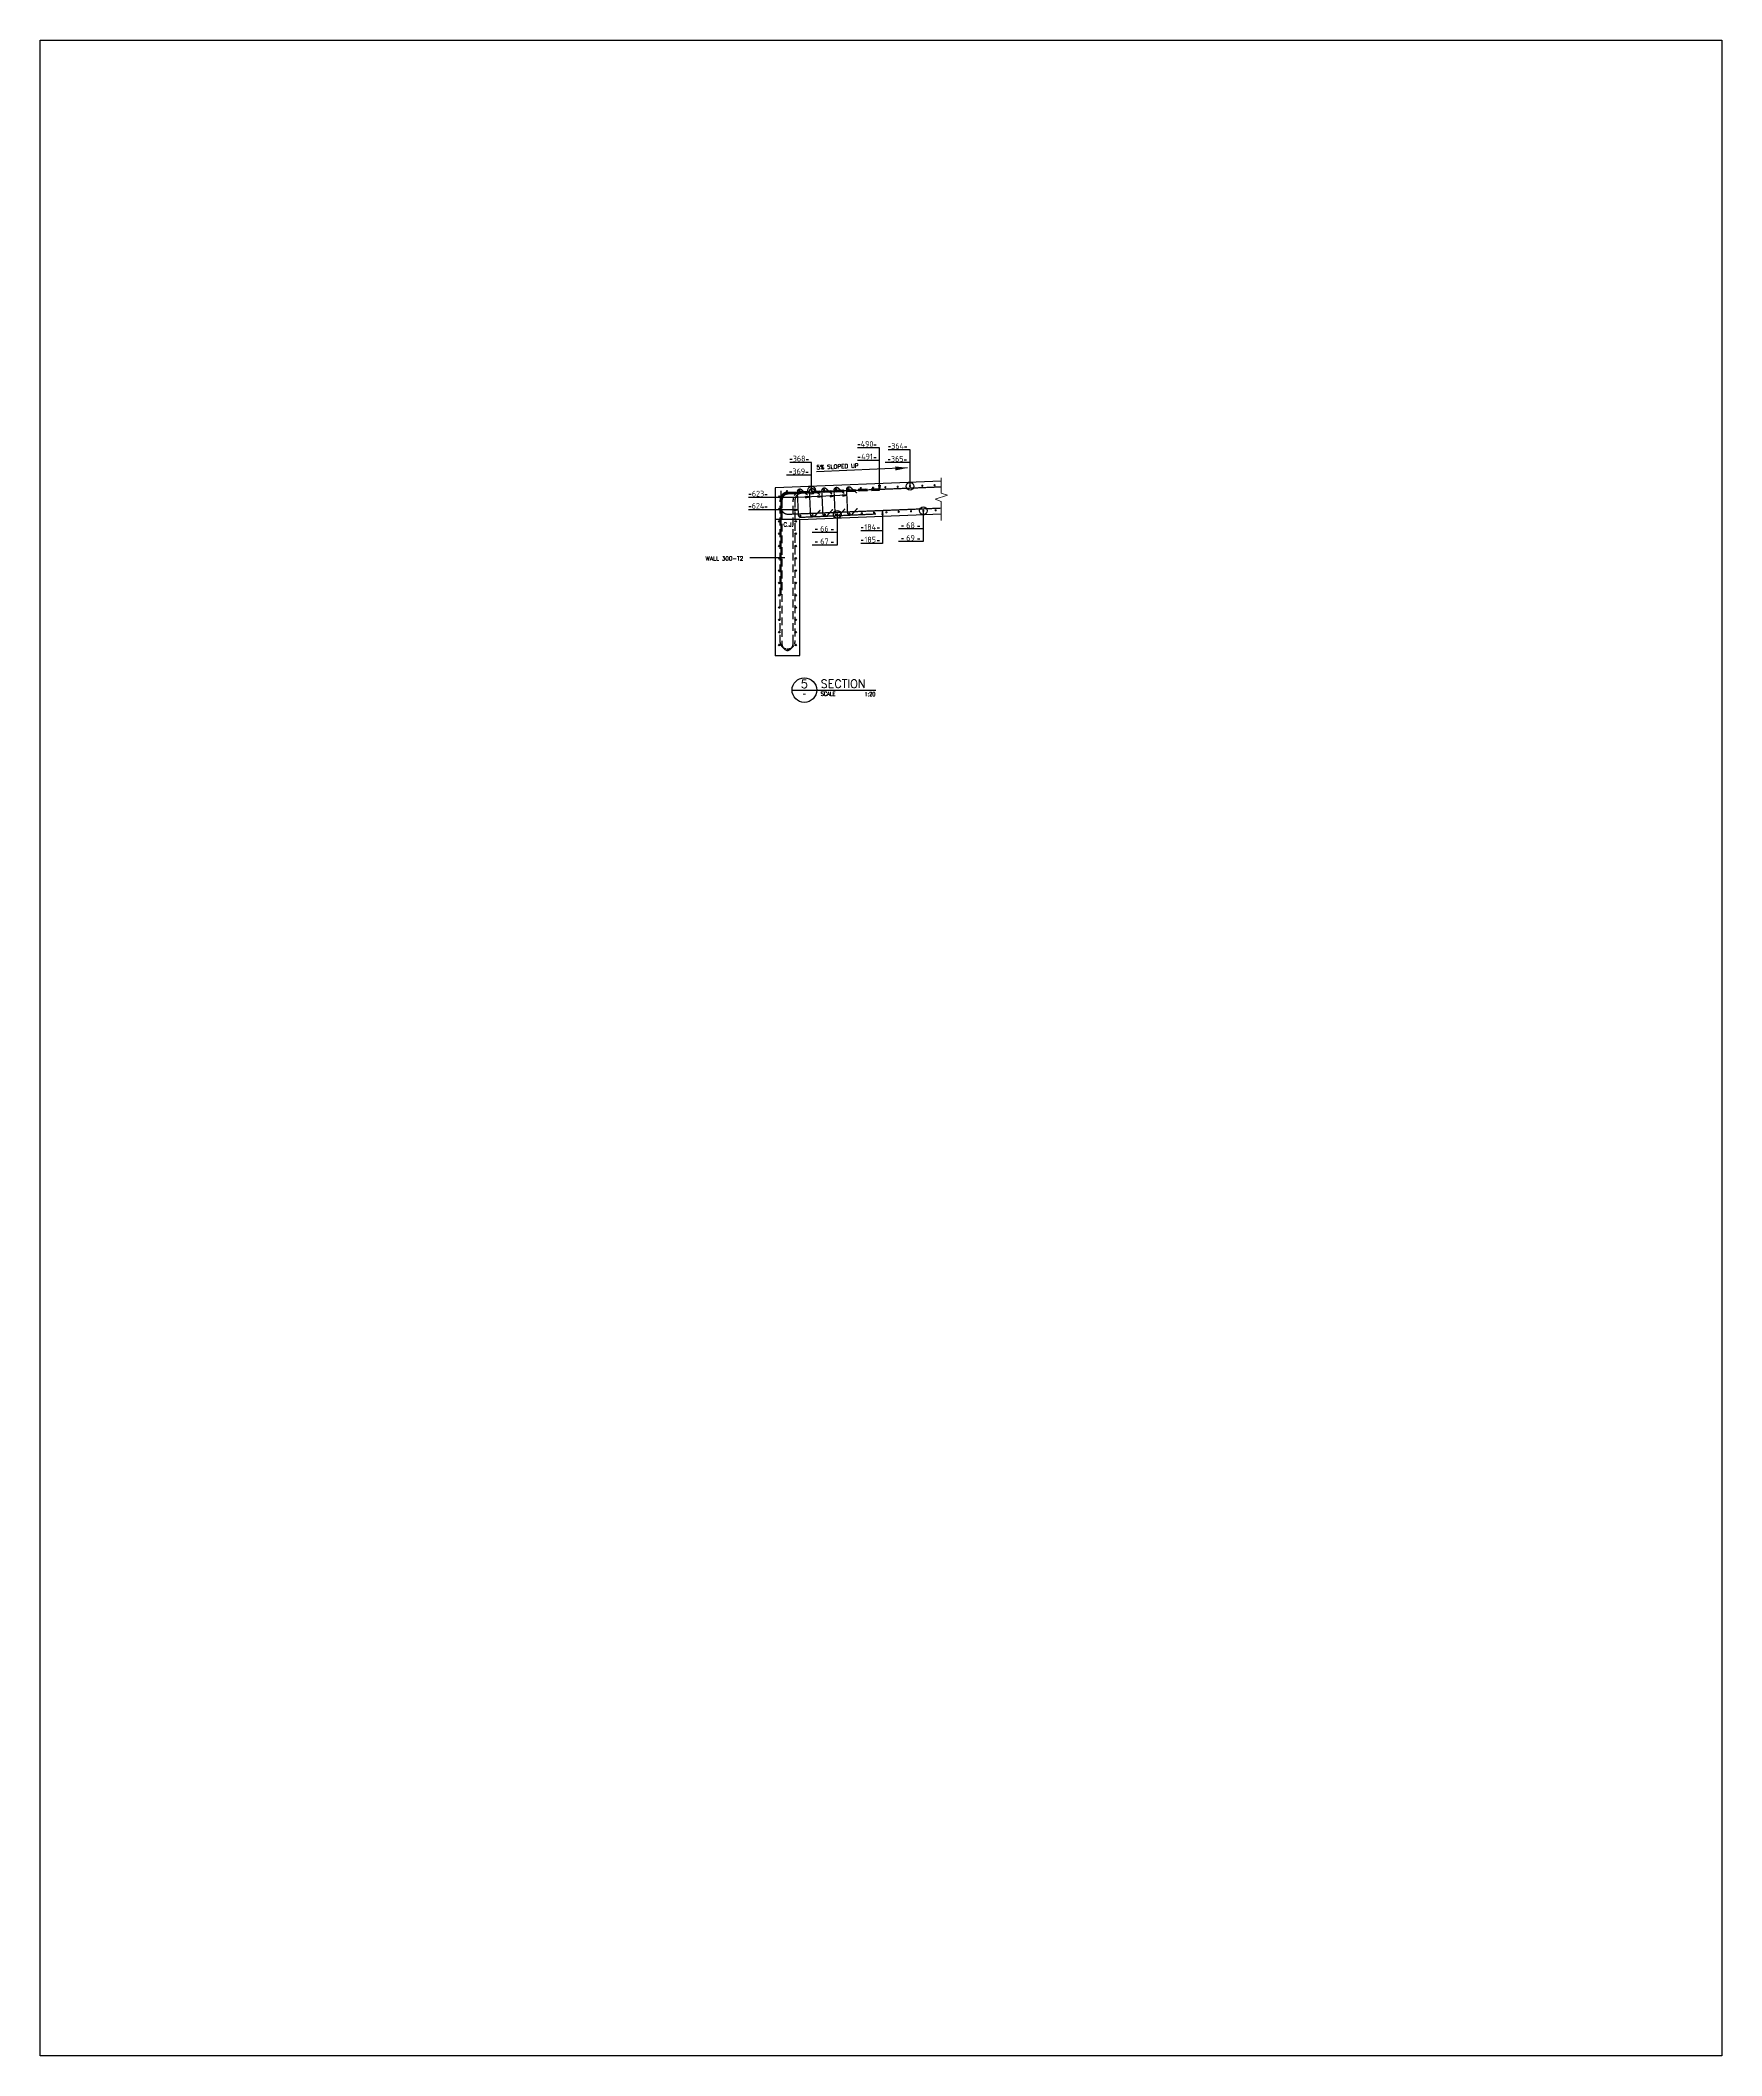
# Model space of a CAD drawing. Extents: x 660761725 to 1323371458, y 2734871439 to 5470067957.
# Drawn here: x 661448778 to 661469263, y 2734871439 to 2734896001 of the extents above; entities that cross this region are included whole.
import ezdxf
from ezdxf.enums import TextEntityAlignment as Align

# ---------------------------------------------------------------- set-up
doc = ezdxf.new("R2010")
doc.units = 0
doc.linetypes.add('AXES', pattern=[1.95, 1.2, -0.25, 0.25, -0.25])
doc.linetypes.add('Hidden', pattern=[714.375, 476.25, -238.125])
doc.layers.add('A-DETL', color=5, linetype='Continuous', lineweight=9, true_color=0x0000ff)
for name, color, linetype, lineweight in [('A-DETL-GENF', 7, 'Continuous', 9), ('A-ROOF', 7, 'Continuous', 15), ('A-WALL', 7, 'Continuous', 15), ('S-ARROW', 8, 'Continuous', 13)]:
    doc.layers.add(name, color=color, linetype=linetype, lineweight=lineweight)
for name, color, linetype in [('S-ASSOCIATETEXT', 7, 'Continuous'), ('S-AXIS', 20, 'AXES'), ('S-RBAR-T10', 11, 'Continuous'), ('S-RBAR-T20', 10, 'Continuous'), ('S-RDIMO', 8, 'Continuous'), ('S-TXT', 3, 'Continuous'), ('S-TXT-B', 7, 'Continuous')]:
    doc.layers.add(name, color=color, linetype=linetype)
doc.layers.add('S-C.J', color=1, linetype='ZIGZAG', true_color=0xff0000)
doc.styles.add('ARMACAD', font='isocp.shx')
doc.styles.add('ROMANS', font='romans.shx')
doc.styles.add('ROMANT', font='romant')
doc.linetypes.add('ZIGZAG', pattern='A,0.0001,-0.2,[131,ltypeshp.shx,S=0.2,R=0,X=-0.2,Y=0],-0.4,[131,ltypeshp.shx,S=0.2,R=180,X=0.2,Y=0],-0.2', length=0.8001)
doc.dimstyles.new('S-DIMI-20', dxfattribs={"dimscale": 20, "dimtxt": 2, "dimasz": 1.5, "dimexe": 1, "dimexo": 1, "dimgap": 1, "dimtad": 1, "dimdec": 0, "dimzin": 12, "dimdsep": 46, "dimtxsty": 'ROMANS', "dimblk": 'ARCHTICK', "dimcen": 0.09, "dimdle": 1, "dimclrd": 8, "dimclre": 8, "dimclrt": 4, "dimadec": 0, "dimazin": 3, "dimtfac": 1, "dimtdec": 0, "dimtix": 1, "dimtmove": 1, "dimatfit": 3, "dimtolj": 1, "dimtzin": 0, "dimarcsym": 0})

# ---------------------------------------------------------------- blocks, each defined once
blk = doc.blocks.new('SECTION TITLE2')
at = {"layer": 'S-TXT', "color": 2}
blk.add_line((-7.5, 0), (7.5, 0), dxfattribs=at)
at = {"layer": 'S-TXT'}
blk.add_circle((0, 0), 7.5, dxfattribs=at)
at = {"layer": 'S-TXT-B', "color": 3}
blk.add_line((7.5, 0), (43.5, 0), dxfattribs=at)
at = {"layer": 'S-TXT', "style": 'ROMANS', "width": 0.75}
blk.add_text('SCALE', height=2.5, dxfattribs=at).set_placement((10, -3.5))
at = {"layer": 'S-TXT', "color": 7, "style": 'ROMANT', "flags": 8}
blk.add_attdef('01', text='', height=5, dxfattribs=at).set_placement((0, 3.8), align=Align.MIDDLE)
blk.add_attdef('SECTION', text='', height=5, dxfattribs=at).set_placement((9.9, -0.2), align=Align.BOTTOM_LEFT)
at = {"layer": 'S-TXT', "style": 'ROMANS', "width": 0.7, "flags": 8}
blk.add_attdef('-', text='', height=2.25, dxfattribs=at).set_placement((0, -2.3), align=Align.MIDDLE)
at = {"layer": 'S-TXT', "style": 'ROMANS', "width": 0.75, "flags": 8}
blk.add_attdef('1:250', text='', height=2.5, dxfattribs=at).set_placement((43.3, -4.5), align=Align.BOTTOM_RIGHT)
blk = doc.blocks.new('_ARCHTICK')
at = {"color": 0, "linetype": 'ByBlock', "const_width": 0.15}
blk.add_lwpolyline([(-0.5, -0.5), (0.5, 0.5)], dxfattribs=at)
blk = doc.blocks.new('cadf_11')
for p, q in [((-4.2, 1.2), (-5.6, 1.2)), ((4.2, 1.2), (5.6, 1.2))]:
    blk.add_line(p, q)
at = {"style": 'ARMACAD'}
for tag, p in [('$COM3', (-6.5, -2.8)), ('$COM4', (19.4, -2.8))]:
    blk.add_attdef(tag, text='', height=3.5, dxfattribs=at).set_placement(p, align=Align.BOTTOM_RIGHT)
blk.add_attdef('$REP', text='', height=3.5, dxfattribs=at).set_placement((0, 0), align=Align.CENTER)
blk = doc.blocks.new('CADF_02')
at = {"color": 0}
blk.add_lwpolyline([(0, 0), (2.5, -0.4), (2.5, 0.4)], close=True, dxfattribs=at)
blk = doc.blocks.new('My name is Shadow. He who lurks in the shadows to hunt the shadows.')
at = {"layer": 'A-DETL', "color": 8, "linetype": 'Hidden'}
blk.add_line((661977776, 2734765145), (661977781, 2734765145), dxfattribs=at)
at = {"layer": 'A-DETL-GENF', "color": 8}
for p, q in [((661979805, 2734767310), (661979805, 2734767124)), ((661979880, 2734767099), (661979730, 2734767049)), ((661979730, 2734767049), (661979805, 2734767024)), ((661979805, 2734767124), (661979880, 2734767099)), ((661979805, 2734767024), (661979805, 2734766791))]:
    blk.add_line(p, q, dxfattribs=at)
at = {"layer": 'A-ROOF', "color": 8, "lineweight": 25}
for p, q in [((661979805, 2734767271), (661977784, 2734767189)), ((661978081, 2734766801), (661979805, 2734766871))]:
    blk.add_line(p, q, dxfattribs=at)
at = {"layer": 'A-WALL', "color": 8, "lineweight": 25}
for p, q in [((661977781, 2734767189), (661977781, 2734765145)), ((661977784, 2734767189), (661977781, 2734767189)), ((661978081, 2734765145), (661978081, 2734766801)), ((661977781, 2734765145), (661978081, 2734765145))]:
    blk.add_line(p, q, dxfattribs=at)
at = {"layer": 'S-C.J', "ltscale": 60}
blk.add_lwpolyline([(661978081, 2734766801), (661977781, 2734766801)], dxfattribs=at)
at = {"layer": 'S-TXT'}
ref = blk.add_blockref('SECTION TITLE2', (661978137, 2734764724), dxfattribs=dict(at, xscale=20, yscale=20, zscale=20))
ref.add_attrib('1:250', '1:20', dxfattribs={"height": 50, "style": 'ROMANS', "width": 0.75}).set_placement((661979002, 2734764634), align=Align.BOTTOM_RIGHT)
ref.add_attrib('-', '-', dxfattribs={"height": 45, "style": 'ROMANS', "width": 0.7}).set_placement((661978137, 2734764679), align=Align.MIDDLE)
ref.add_attrib('SECTION', 'SECTION', dxfattribs={"color": 7, "height": 100, "style": 'ROMANT'}).set_placement((661978335, 2734764721), align=Align.BOTTOM_LEFT)
ref.add_attrib('01', '5', dxfattribs={"color": 7, "height": 100, "style": 'ROMANT'}).set_placement((661978137, 2734764799), align=Align.MIDDLE)
at = {"layer": 'S-TXT', "insert": (661978284, 2734767463), "char_height": 50, "attachment_point": 1, "rotation": 2.5485, "style": 'ROMANS'}
blk.add_mtext('5% SLOPED UP', dxfattribs=at)
at = {"layer": 'S-TXT', "insert": (661978003, 2734766767), "char_height": 50, "width": 86.19, "attachment_point": 3, "style": 'ROMANS'}
blk.add_mtext('\\pi-150,l150,t150;C.J.', dxfattribs=at)
at = {"layer": 'S-TXT', "insert": (661976934, 2734766353), "char_height": 50, "attachment_point": 1, "style": 'ROMANS'}
blk.add_mtext('WALL 300-T2', dxfattribs=at)
at = {"layer": 'S-ARROW'}
for points, override in [([(661979395, 2734767432), (661978286, 2734767383)], {"dimasz": 7.5, "dimgap": 1, "dimtad": 0}), ([(661977898, 2734766335), (661977472, 2734766335)], {"dimgap": 1, "dimtad": 0})]:
    blk.add_leader(points, dimstyle='S-DIMI-20', override=override, dxfattribs=at)

msp = doc.modelspace()

# ---------------------------------------------------------------- linework, layer by layer
msp.add_lwpolyline([(661448777.56502104, 2734896001), (661469262.56502104, 2734896001), (661469262.56502104, 2734871439), (661448777.56502104, 2734871439)], close=True)
at = {"layer": 'S-RBAR-T10', "const_width": 16}
for points in [[(661458126.38613582, 2734890456.02103615), (661458052.60123801, 2734890523.51762009, 0.6681786379), (661458000.70795846, 2734890499.26588392), (661458013.29157722, 2734890216.54578781, 0.4142135624), (661458045.63933396, 2734890186.95486593), (661458958.22423398, 2734890227.57320499)], [(661458273.85269308, 2734890462.57671213), (661458200.06779635, 2734890530.07329702, 0.6681786379), (661458148.17451572, 2734890505.82156086), (661458160.74571323, 2734890223.38054705, 0.6681786379), (661458214.58837044, 2734890203.83502293), (661458282.08495474, 2734890277.61991978)], [(661458424.53105164, 2734890469.28327179), (661458350.74615431, 2734890536.77985716, 0.6681786379), (661458298.8528738, 2734890512.52812099), (661458311.42407095, 2734890230.08710623, 0.6681786379), (661458365.26672792, 2734890210.54158306), (661458432.76331294, 2734890284.32647991)], [(661458573.2113874, 2734890475.90090084), (661458499.42649007, 2734890543.39748478, 0.6681786379), (661458447.53320956, 2734890519.14575005), (661458460.10440671, 2734890236.7047348, 0.6681786379), (661458513.94706476, 2734890217.15921211), (661458581.44364858, 2734890290.94410801)], [(661458725.88776815, 2734890482.6963892), (661458652.10287118, 2734890550.19297504, 0.6681786379), (661458600.20959067, 2734890525.94123793), (661458612.78078771, 2734890243.50022507, 0.6681786379), (661458666.6234448, 2734890223.95469999), (661458734.12002981, 2734890297.7395978)]]:
    msp.add_lwpolyline(points, format="xyb", dxfattribs=at)
at = {"layer": 'S-RBAR-T20', "const_width": 16}
for points in [[(661457801.6371299, 2734889240.61551619), (661457801.63713074, 2734890396.01905918, -0.4024221643), (661457884.8811729, 2734890482.69818401), (661459754.77408659, 2734890558.33076286)], [(661457801.63713014, 2734890512.17852402), (661457801.63713086, 2734890310.72158098, 0.4261263845), (661457891.89962673, 2734890224.04271889), (661459754.77408659, 2734890299.53217888)]]:
    msp.add_lwpolyline(points, format="xyb", dxfattribs=at)
for points in [[(661458018.67496145, 2734890511.31372786, -1), (661458030.38643491, 2734890512.26446009, -1)], [(661458168.55195379, 2734890517.38720894, -1), (661458180.26342726, 2734890518.33794117, -1)], [(661458318.42894602, 2734890523.46069002, -1), (661458330.14041948, 2734890524.41142178, -1)], [(661458468.30593836, 2734890529.53417206, -1), (661458480.01741183, 2734890530.48490286, -1)], [(661458618.18293071, 2734890535.60765314, -1), (661458629.89440417, 2734890536.5583849, -1)], [(661458768.05992305, 2734890541.68113422, -1), (661458779.77139652, 2734890542.63186598, -1)], [(661458917.93691528, 2734890547.75461578, -1), (661458929.64838874, 2734890548.70534801, -1)], [(661459067.81390762, 2734890553.82809687, -1), (661459079.52538109, 2734890554.7788291, -1)], [(661459217.69089997, 2734890559.90157795, -1), (661459229.40237343, 2734890560.85231018, -1)], [(661459367.56789231, 2734890565.97505999, -1), (661459379.27936578, 2734890566.92579079, -1)], [(661459517.44488454, 2734890572.04854107, -1), (661459529.156358, 2734890572.99927282, -1)], [(661459667.32187688, 2734890578.12202215, -1), (661459679.03335035, 2734890579.07275391, -1)], [(661457868.79796886, 2734890505.24024677, -1), (661457880.50944233, 2734890506.190979, -1)], [(661459529.8009553, 2734890267.13435507, 1), (661459541.5509553, 2734890267.13435507, 1)], [(661459679.67794764, 2734890273.20783615, 1), (661459691.42794764, 2734890273.20783615, 1)], [(661458031.0310322, 2734890206.39954185, 1), (661458042.7810322, 2734890206.39954185, 1)], [(661458180.90802455, 2734890212.47302294, 1), (661458192.65802455, 2734890212.47302294, 1)], [(661458330.78501678, 2734890218.54650402, 1), (661458342.53501678, 2734890218.54650402, 1)], [(661458480.66200912, 2734890224.61998606, 1), (661458492.41200912, 2734890224.61998606, 1)], [(661458630.53900146, 2734890230.69346714, 1), (661458642.28900146, 2734890230.69346714, 1)], [(661458780.41599381, 2734890236.76694822, 1), (661458792.16599381, 2734890236.76694822, 1)], [(661458930.29298604, 2734890242.84042978, 1), (661458942.04298604, 2734890242.84042978, 1)], [(661459080.16997838, 2734890248.91391087, 1), (661459091.91997838, 2734890248.91391087, 1)], [(661459230.04697073, 2734890254.98739195, 1), (661459241.79697073, 2734890254.98739195, 1)], [(661459379.92396307, 2734890261.06087399, 1), (661459391.67396307, 2734890261.06087399, 1)]]:
    msp.add_lwpolyline(points, format="xyb", close=True, dxfattribs=at)
at = {"layer": 'S-RDIMO'}
for p, q in [((661459001.88907588, 2734891034.73597622), (661458735.49028206, 2734891034.73597622)), ((661459001.88907588, 2734890528.59045076), (661459001.88907588, 2734891034.73597622)), ((661458174.40769041, 2734890856.63467693), (661457908.00889659, 2734890856.63467693)), ((661458174.40769041, 2734890517.86257505), (661458174.40769041, 2734890856.63467693)), ((661459001.88907588, 2734890880.73597622), (661458735.49028206, 2734890880.73597622)), ((661459373.42362869, 2734890855.22252798), (661459069.50253654, 2734890855.22252798)), ((661459373.42362869, 2734890855.22252798), (661459069.50253654, 2734890855.22252798)), ((661459373.42362869, 2734891009.22252798), (661459107.02483487, 2734891009.22252798)), ((661459373.42362869, 2734890566.45042515), (661459373.42362869, 2734891009.22252798)), ((661458174.40769041, 2734890702.63467693), (661457870.48659825, 2734890702.63467693)), ((661458174.40769041, 2734890702.63467693), (661457870.48659825, 2734890702.63467693)), ((661458486.53700912, 2734890224.61998606), (661458486.53700912, 2734889849.64816809)), ((661459040.03184927, 2734890270.56860304), (661459040.03184927, 2734889868.42307806)), ((661459535.6759553, 2734890046.1625371), (661459231.75486314, 2734890046.1625371)), ((661459535.6759553, 2734890046.1625371), (661459231.75486314, 2734890046.1625371)), ((661459535.6759553, 2734890267.13435507), (661459535.6759553, 2734889892.1625371)), ((661458486.53700912, 2734890003.64816809), (661458182.61591697, 2734890003.64816809)), ((661458486.53700912, 2734890003.64816809), (661458182.61591697, 2734890003.64816809)), ((661458486.53700912, 2734889849.64816809), (661458182.61591697, 2734889849.64816809)), ((661458486.53700912, 2734889849.64816809), (661458182.61591697, 2734889849.64816809)), ((661459040.03184927, 2734890022.42307806), (661458773.63305545, 2734890022.42307806)), ((661459040.03184927, 2734889868.42307806), (661458773.63305545, 2734889868.42307806)), ((661459535.6759553, 2734889892.1625371), (661459231.75486314, 2734889892.1625371)), ((661459535.6759553, 2734889892.1625371), (661459231.75486314, 2734889892.1625371))]:
    msp.add_line(p, q, dxfattribs=at)
at = {"layer": 'S-RDIMO', "linetype": 'Hidden', "ltscale": 0.2}
msp.add_lwpolyline([(661458839.02607632, 2734890533.03533411), (661458839.97758842, 2734890509.55460501), (661457885.35038948, 2734890470.87014484, 0.4024002512), (661457813.3871299, 2734890395.93164921), (661457813.3871299, 2734888660.97614384, 0.4142135624), (661457888.38713014, 2734888562.47614384), (661457873.44694388, 2734888562.47614384, 0.4142135624), (661457948.44694412, 2734888660.97614384), (661457948.44694364, 2734890402.356987, -0.4024002515), (661458042.95869076, 2734890500.77621222), (661458997.58588958, 2734890539.46066999), (661458998.53740168, 2734890515.97994089), (661458043.91020286, 2734890477.29548311, 0.4024002515), (661457971.94694364, 2734890402.356987), (661457971.94694412, 2734888660.97614384, -0.4142135624), (661457873.44694388, 2734888585.97614384), (661457888.38713014, 2734888585.97614384, -0.4142135624), (661457789.8871299, 2734888660.97614384), (661457789.8871299, 2734890395.93164921, -0.4024002512), (661457884.39887738, 2734890494.35087395)], format="xyb", close=True, dxfattribs=at)
at = {"layer": 'S-RDIMO'}
for points in [[(661458603.33186054, 2734890455.79222488), (661458003.83058047, 2734890429.1089592), (661457407, 2734890429.1089592)], [(661458010.4545002, 2734890280.2872839), (661457407, 2734890280.2872839)]]:
    msp.add_lwpolyline(points, dxfattribs=at)
at = {"layer": 'S-RDIMO', "color": 3}
for centre in [(661458174.40769041, 2734890517.86257505), (661459373.42362869, 2734890566.45042515), (661459535.6759553, 2734890267.13435507), (661458486.53700912, 2734890224.61998606)]:
    msp.add_circle(centre, 47.17419314, dxfattribs=at)
at = {"layer": 'S-RDIMO'}
for centre in [(661457780.38713014, 2734890437.9942708), (661457780.38713014, 2734890287.9942708), (661457780.38713014, 2734890137.9942708), (661457981.44694388, 2734890137.9942708), (661457780.38713014, 2734889987.9942708), (661457780.38713014, 2734889837.9942708), (661457981.44694388, 2734889987.9942708), (661457981.44694388, 2734889837.9942708), (661457780.38713014, 2734889687.9942708), (661457780.38713014, 2734889537.9942708), (661457981.44694388, 2734889687.9942708), (661457981.44694388, 2734889537.9942708), (661457780.38713014, 2734889387.9942708), (661457981.44694388, 2734889387.9942708), (661457780.38713014, 2734889237.9942708), (661457780.38713014, 2734889087.9942708), (661457981.44694388, 2734889237.9942708), (661457981.44694388, 2734889087.9942708), (661457780.38713014, 2734888937.9942708), (661457981.44694388, 2734888937.9942708), (661457780.38713014, 2734888787.9942708), (661457780.38713014, 2734888630.2607708), (661457981.44694388, 2734888787.9942708), (661457981.44694388, 2734888630.2607708)]:
    msp.add_circle(centre, 9.5, dxfattribs=at)

# ---------------------------------------------------------------- block references
at = {"layer": 'S-ASSOCIATETEXT'}
ref = msp.add_blockref('cadf_11', (661458850.3007499, 2734891046.69431496), dxfattribs=dict(at, xscale=20, yscale=20, zscale=20))
ref.add_attrib('$REP', '490', dxfattribs={"height": 70, "style": 'ARMACAD', "flags": 2}).set_placement((661458850.3007499, 2734891046.69431496), align=Align.CENTER)
ref = msp.add_blockref('cadf_11', (661459221.83530271, 2734891021.1808672), dxfattribs=dict(at, xscale=20, yscale=20, zscale=20))
ref.add_attrib('$REP', '364', dxfattribs={"height": 70, "style": 'ARMACAD', "flags": 2}).set_placement((661459221.83530271, 2734891021.1808672), align=Align.CENTER)
ref = msp.add_blockref('cadf_11', (661458018.66793108, 2734890712.44749117), dxfattribs=dict(at, xscale=20, yscale=20, zscale=20))
ref.add_attrib('$REP', '369', dxfattribs={"height": 70, "style": 'ARMACAD', "flags": 2}).set_placement((661458018.66793108, 2734890712.44749117), align=Align.CENTER)
ref = msp.add_blockref('cadf_11', (661458022.81936443, 2734890868.59301615), dxfattribs=dict(at, xscale=20, yscale=20, zscale=20))
ref.add_attrib('$REP', '368', dxfattribs={"height": 70, "style": 'ARMACAD', "flags": 2}).set_placement((661458022.81936443, 2734890868.59301615), align=Align.CENTER)
ref = msp.add_blockref('cadf_11', (661458850.3007499, 2734890892.69431496), dxfattribs=dict(at, xscale=20, yscale=20, zscale=20))
ref.add_attrib('$REP', '491', dxfattribs={"height": 70, "style": 'ARMACAD', "flags": 2}).set_placement((661458850.3007499, 2734890892.69431496), align=Align.CENTER)
ref = msp.add_blockref('cadf_11', (661459217.68386936, 2734890865.03534222), dxfattribs=dict(at, xscale=20, yscale=20, zscale=20))
ref.add_attrib('$REP', '365', dxfattribs={"height": 70, "style": 'ARMACAD', "flags": 2}).set_placement((661459217.68386936, 2734890865.03534222), align=Align.CENTER)
ref = msp.add_blockref('cadf_11', (661457521.81046784, 2734890441.06729794), dxfattribs=dict(at, xscale=20, yscale=20, zscale=20))
ref.add_attrib('$REP', '623', dxfattribs={"height": 70, "style": 'ARMACAD', "flags": 2}).set_placement((661457521.81046784, 2734890441.06729794), align=Align.CENTER)
ref = msp.add_blockref('cadf_11', (661457521.81046784, 2734890292.24562311), dxfattribs=dict(at, xscale=20, yscale=20, zscale=20))
ref.add_attrib('$REP', '624', dxfattribs={"height": 70, "style": 'ARMACAD', "flags": 2}).set_placement((661457521.81046784, 2734890292.24562311), align=Align.CENTER)
ref = msp.add_blockref('cadf_11', (661458330.79724979, 2734890013.46098185), dxfattribs=dict(at, xscale=20, yscale=20, zscale=20))
ref.add_attrib('$REP', '66', dxfattribs={"height": 70, "style": 'ARMACAD', "flags": 2}).set_placement((661458330.79724979, 2734890013.46098185), align=Align.CENTER)
ref = msp.add_blockref('cadf_11', (661458888.44352329, 2734890034.3814168), dxfattribs=dict(at, xscale=20, yscale=20, zscale=20))
ref.add_attrib('$REP', '184', dxfattribs={"height": 70, "style": 'ARMACAD', "flags": 2}).set_placement((661458888.44352329, 2734890034.3814168), align=Align.CENTER)
ref = msp.add_blockref('cadf_11', (661459379.93619597, 2734890055.97535086), dxfattribs=dict(at, xscale=20, yscale=20, zscale=20))
ref.add_attrib('$REP', '68', dxfattribs={"height": 70, "style": 'ARMACAD', "flags": 2}).set_placement((661459379.93619597, 2734890055.97535086), align=Align.CENTER)
ref = msp.add_blockref('cadf_11', (661458330.79724979, 2734889859.46098185), dxfattribs=dict(at, xscale=20, yscale=20, zscale=20))
ref.add_attrib('$REP', '67', dxfattribs={"height": 70, "style": 'ARMACAD', "flags": 2}).set_placement((661458330.79724979, 2734889859.46098185), align=Align.CENTER)
ref = msp.add_blockref('cadf_11', (661458888.44352329, 2734889880.3814168), dxfattribs=dict(at, xscale=20, yscale=20, zscale=20))
ref.add_attrib('$REP', '185', dxfattribs={"height": 70, "style": 'ARMACAD', "flags": 2}).set_placement((661458888.44352329, 2734889880.3814168), align=Align.CENTER)
ref = msp.add_blockref('cadf_11', (661459379.93619597, 2734889901.97535086), dxfattribs=dict(at, xscale=20, yscale=20, zscale=20))
ref.add_attrib('$REP', '69', dxfattribs={"height": 70, "style": 'ARMACAD', "flags": 2}).set_placement((661459379.93619597, 2734889901.97535086), align=Align.CENTER)
at = {"layer": 'S-AXIS'}
msp.add_blockref('My name is Shadow. He who lurks in the shadows to hunt the shadows.', (-520050.43497896, 123358), dxfattribs=at)
at = {"layer": 'S-RDIMO', "zscale": 20}
for p, xscale, yscale, rotation in [((661459001.88907588, 2734890528.59045076), -20, 20, 270), ((661458010.4545002, 2734890280.2872839), 20, 20.00000000290421, 180.0000008004127), ((661458151.29678571, 2734890435.67254686), 20.0000000031542, 20.00000000248902, 182.5485029214299), ((661458301.97514367, 2734890442.379107), 20.0000000031542, 20.00000000248902, 182.5485029214299), ((661458450.65547943, 2734890448.99673605), 20.0000000031542, 20.00000000248902, 182.5485029214299), ((661458603.33186054, 2734890455.79222488), 20.0000000031542, 20.00000000248902, 182.5485029214299), ((661459040.03184927, 2734890270.56860304), 20, 20, 270)]:
    msp.add_blockref('CADF_02', p, dxfattribs=dict(at, xscale=xscale, yscale=yscale, rotation=rotation))

doc.saveas('drawing.dxf')
